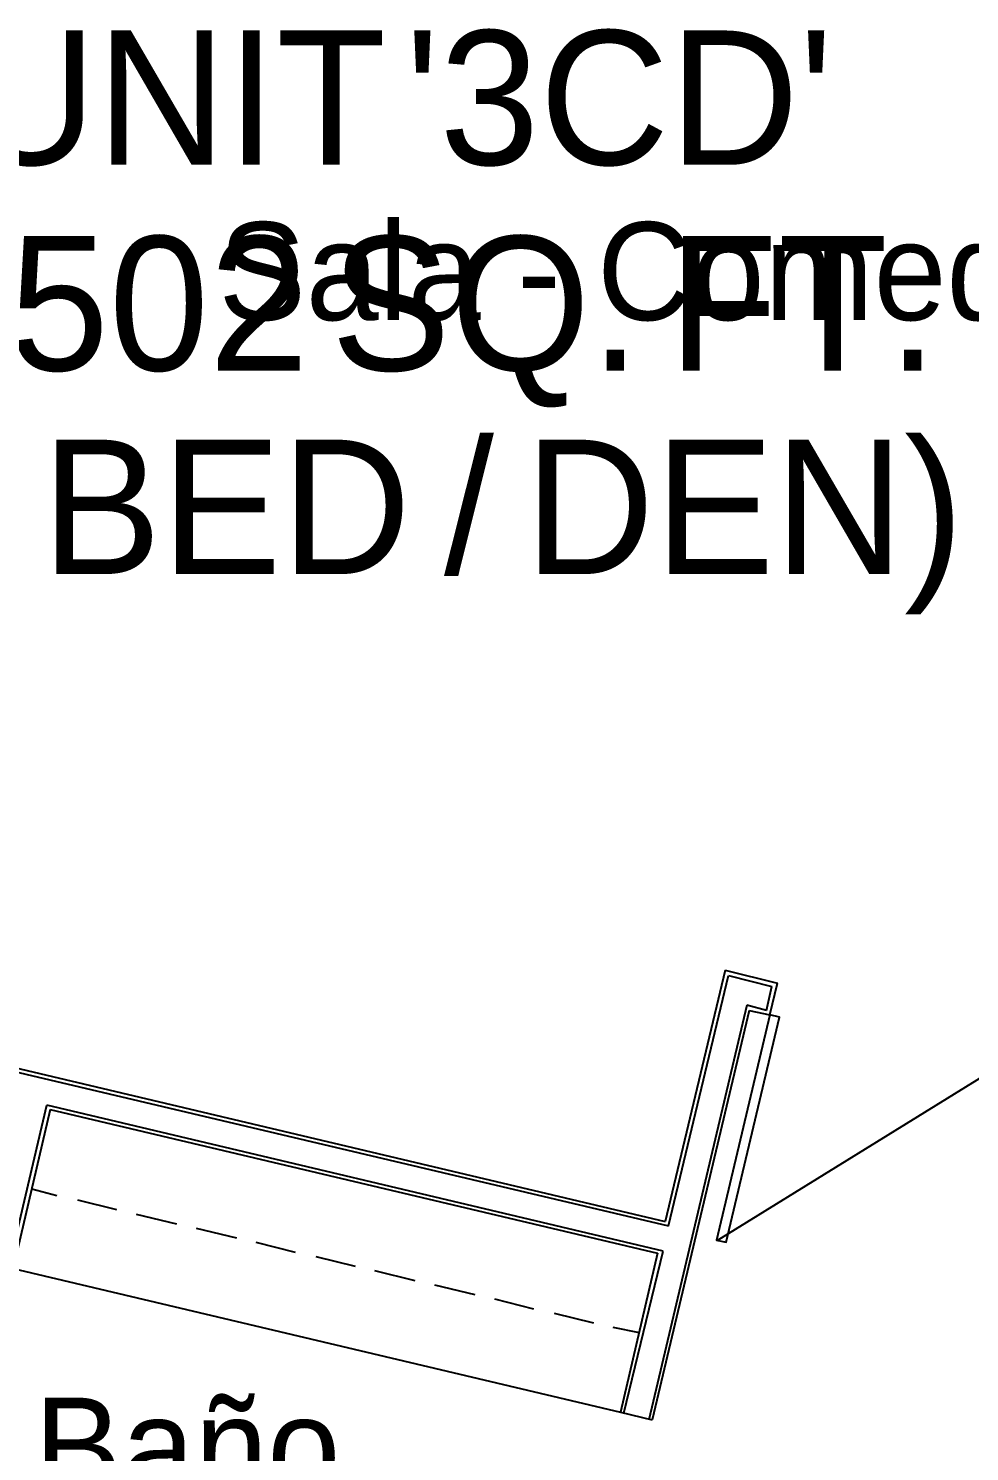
# Model space of a CAD drawing. Header units: feet. Extents: x -84 to 198, y -22 to 181.
# Drawn here: x 112.05 to 123.58, y 121.91 to 139.34 of the extents above; entities that cross this region are included whole.
import ezdxf
from ezdxf.enums import TextEntityAlignment as Align

# ---------------------------------------------------------------- set-up
doc = ezdxf.new("R2010")
doc.units = ezdxf.units.FT
for name, color, linetype in [('A-LINEA', 7, 'CONTINUOUS'), ('A-NOMBRE-ESPACIO', 2, 'CONTINUOUS'), ('A-TEXTO-PDF', 3, 'CONTINUOUS')]:
    doc.layers.add(name, color=color, linetype=linetype)

msp = doc.modelspace()

# ---------------------------------------------------------------- linework, layer by layer
at = {"layer": 'A-LINEA'}
for p, q in [((100.04, 129.4178), (119.8533, 124.7244)), ((100.08, 129.3511), (119.8933, 124.6711)), ((120.5867, 127.8044), (119.8533, 124.7244)), ((120.5867, 127.8044), (121.2267, 127.6444)), ((119.8933, 124.6711), (120.6267, 127.7378)), ((120.6267, 127.7378), (121.16, 127.6044)), ((121.1333, 127.2578), (121.2267, 127.6444)), ((121.0933, 127.3111), (121.16, 127.6044)), ((120.8533, 127.3778), (119.6533, 122.2978)), ((120.88, 127.3111), (119.6933, 122.2978)), ((121.0933, 127.3111), (120.8533, 127.3778)), ((120.88, 127.3111), (121.1333, 127.2578)), ((120.4877, 124.4939), (123.8972, 126.5988)), ((111.7467, 123.8844), (112.28, 126.1511)), ((112.32, 126.0978), (111.7867, 123.8178)), ((119.8267, 124.3644), (112.28, 126.1511)), ((112.32, 126.0978), (119.76, 124.3378)), ((112.0933, 125.1244), (112.4, 125.0444)), ((112.6533, 124.9911), (113.1333, 124.8711)), ((113.3733, 124.8178), (113.8667, 124.6978)), ((114.1067, 124.6444), (114.6, 124.5244)), ((114.84, 124.4711), (115.32, 124.3511)), ((119.76, 124.3378), (119.3067, 122.3911)), ((119.3467, 122.3778), (119.8267, 124.3644)), ((111.8667, 124.1511), (119.3067, 122.3911)), ((115.5733, 124.2978), (116.0533, 124.1778)), ((116.2933, 124.1244), (116.7867, 124.0044)), ((117.0267, 123.9511), (117.52, 123.8311)), ((117.76, 123.7778), (118.24, 123.6578)), ((118.4933, 123.6044), (118.9733, 123.4844)), ((119.2133, 123.4311), (119.5333, 123.3644)), ((119.3067, 122.3911), (119.6933, 122.2978))]:
    msp.add_line(p, q, dxfattribs=at)
msp.add_lwpolyline([(121.1333, 127.2578), (120.48, 124.4978), (120.6, 124.4711), (121.2533, 127.2311), (121.1333, 127.2578)], dxfattribs=at)

# ---------------------------------------------------------------- texts
at = {"layer": 'A-NOMBRE-ESPACIO'}
for s, p in [('Sala - Comedor', (120, 135.7689)), ('Baño', (114, 121.3689))]:
    msp.add_text(s, height=1.2, dxfattribs=at).set_placement(p, align=Align.CENTER)
at = {"layer": 'A-TEXTO-PDF'}
for s, p in [('UNIT', (113.8668, 137.6718)), ("'3CD'", (119.2894, 137.6718)), ('1,502', (112.734, 135.1518)), ('SQ.', (117.6525, 135.1518)), ('FT.', (121.5402, 135.1518)), ('BED', (114.4763, 132.6585)), ('/', (117.4494, 132.6585)), ('DEN)', (120.8217, 132.6585))]:
    msp.add_text(s, height=1.646, dxfattribs=at).set_placement(p, align=Align.CENTER)

doc.saveas('drawing.dxf')
